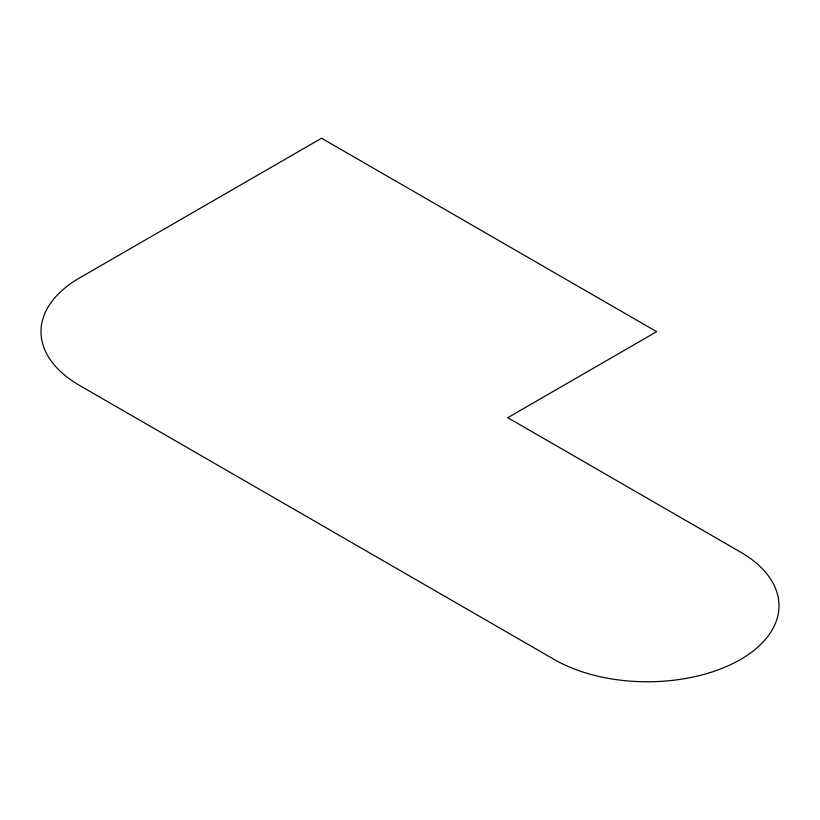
<?xml version="1.0" encoding="UTF-8"?>
<svg xmlns="http://www.w3.org/2000/svg" width="820" height="820" viewBox="0 0 820 820"><rect width="100%" height="100%" fill="white"/><g stroke="black" fill="none" stroke-linecap="round" stroke-linejoin="round"><path stroke-width="1.23" d="M321.573 138.232L79.561 277.949A131.641 76.004 0 0 0 79.561 385.431L554.279 659.516A131.641 76.004 0 0 0 740.439 659.516A131.641 76.004 0 0 0 740.439 552.034L507.734 417.677L656.666 331.69L321.573 138.232"/></g></svg>
